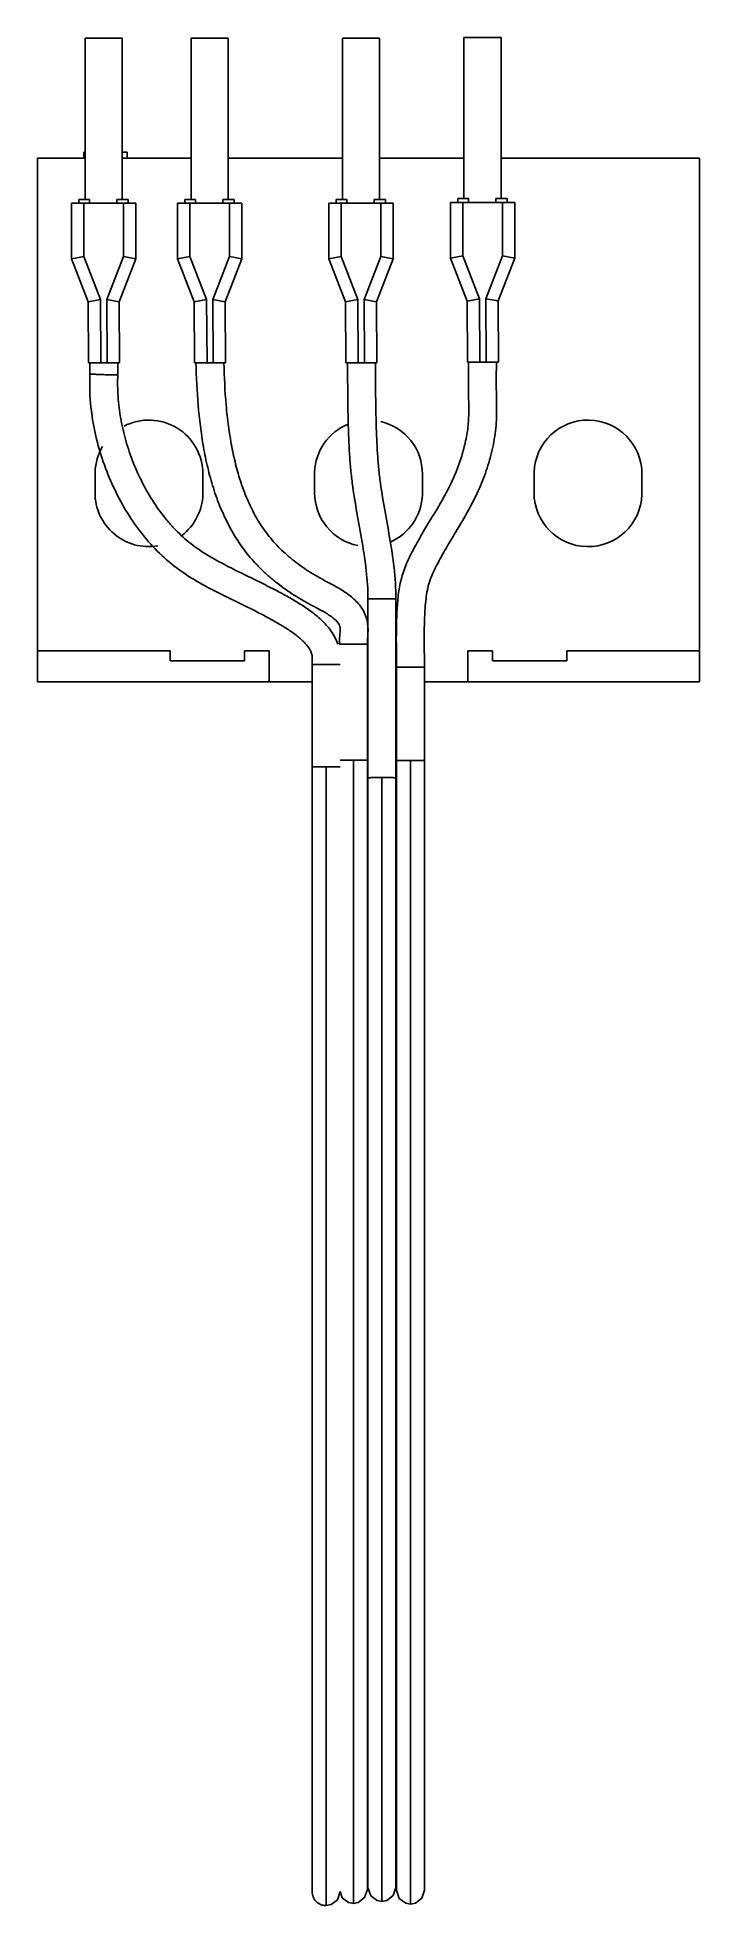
# Model space of a CAD drawing. Header units: millimetres. Extents: x 38 to 91, y 14 to 165.
import ezdxf

# ---------------------------------------------------------------- set-up
doc = ezdxf.new("R2010")
doc.units = ezdxf.units.MM
doc.header["$LTSCALE"] = 11.62257
doc.layers.get('0').update_dxf_attribs({"linetype": 'CONTINUOUS'})

msp = doc.modelspace()

# ---------------------------------------------------------------- linework, layer by layer
at = {"color": 7}
for p, q in [((41.93, 151.82), (41.93, 164.82)), ((41.93, 164.82), (44.93, 164.82)), ((44.93, 151.82), (44.93, 164.82)), ((50.48, 151.82), (50.48, 164.82)), ((50.48, 164.82), (53.48, 164.82)), ((53.48, 151.82), (53.48, 164.82)), ((62.68, 151.82), (62.68, 164.82)), ((62.68, 164.82), (65.68, 164.82)), ((65.68, 151.82), (65.68, 164.82)), ((72.48, 151.88), (72.48, 164.88)), ((72.48, 164.88), (75.48, 164.88)), ((75.48, 151.88), (75.48, 164.88)), ((38.08, 155.13), (38.08, 112.93)), ((41.93, 155.13), (38.08, 155.13)), ((41.83, 155.63), (41.83, 155.13)), ((41.93, 155.63), (41.83, 155.63)), ((45.33, 155.63), (44.93, 155.63)), ((50.48, 155.13), (44.93, 155.13)), ((45.33, 155.13), (45.33, 155.63)), ((62.68, 155.13), (53.48, 155.13)), ((72.48, 155.13), (65.68, 155.13)), ((91.48, 155.13), (75.48, 155.13)), ((91.48, 112.93), (91.48, 155.13)), ((40.83, 147.02), (40.83, 151.52)), ((40.83, 151.52), (46.03, 151.52)), ((41.43, 151.52), (41.43, 151.82)), ((41.43, 151.82), (42.29, 151.82)), ((41.83, 147.21), (41.83, 151.52)), ((42.29, 151.82), (42.29, 151.52)), ((44.5, 151.52), (44.5, 151.82)), ((44.5, 151.82), (45.41, 151.82)), ((45.03, 147.21), (45.03, 151.52)), ((45.41, 151.52), (45.41, 151.82)), ((46.03, 151.52), (46.03, 147.02)), ((49.38, 147.02), (49.38, 151.52)), ((49.38, 151.52), (54.58, 151.52)), ((49.98, 151.52), (49.98, 151.82)), ((49.98, 151.82), (50.84, 151.82)), ((50.38, 147.21), (50.38, 151.52)), ((50.84, 151.82), (50.84, 151.52)), ((53.05, 151.52), (53.05, 151.82)), ((53.05, 151.82), (53.96, 151.82)), ((53.58, 147.21), (53.58, 151.52)), ((53.96, 151.52), (53.96, 151.82)), ((54.58, 151.52), (54.58, 147.02)), ((61.58, 147.02), (61.58, 151.52)), ((61.58, 151.52), (66.78, 151.52)), ((62.18, 151.52), (62.18, 151.82)), ((62.18, 151.82), (63.04, 151.82)), ((62.58, 147.21), (62.58, 151.52)), ((63.04, 151.82), (63.04, 151.52)), ((65.25, 151.52), (65.25, 151.82)), ((65.25, 151.82), (66.16, 151.82)), ((65.78, 147.21), (65.78, 151.52)), ((66.16, 151.52), (66.16, 151.82)), ((66.78, 151.52), (66.78, 147.02)), ((71.38, 147.08), (71.38, 151.58)), ((71.38, 151.58), (76.58, 151.58)), ((71.98, 151.58), (71.98, 151.88)), ((71.98, 151.88), (72.84, 151.88)), ((72.38, 147.27), (72.38, 151.58)), ((72.84, 151.88), (72.84, 151.58)), ((75.05, 151.58), (75.05, 151.88)), ((75.05, 151.88), (75.96, 151.88)), ((75.58, 147.27), (75.58, 151.58)), ((75.96, 151.58), (75.96, 151.88)), ((76.58, 151.58), (76.58, 147.08)), ((41.83, 147.21), (40.83, 147.02)), ((42.18, 143.55), (40.83, 147.02)), ((43.18, 143.74), (41.83, 147.21)), ((45.03, 147.21), (43.68, 143.75)), ((46.03, 147.02), (44.68, 143.56)), ((45.03, 147.21), (46.03, 147.02)), ((50.38, 147.21), (49.38, 147.02)), ((50.73, 143.55), (49.38, 147.02)), ((51.73, 143.74), (50.38, 147.21)), ((53.58, 147.21), (52.23, 143.75)), ((54.58, 147.02), (53.23, 143.56)), ((53.58, 147.21), (54.58, 147.02)), ((62.58, 147.21), (61.58, 147.02)), ((62.93, 143.55), (61.58, 147.02)), ((63.93, 143.74), (62.58, 147.21)), ((65.78, 147.21), (64.43, 143.75)), ((66.78, 147.02), (65.43, 143.56)), ((65.78, 147.21), (66.78, 147.02)), ((72.38, 147.27), (71.38, 147.08)), ((72.73, 143.61), (71.38, 147.08)), ((73.73, 143.8), (72.38, 147.27)), ((75.58, 147.27), (74.23, 143.81)), ((76.58, 147.08), (75.23, 143.63)), ((75.58, 147.27), (76.58, 147.08)), ((43.18, 143.74), (42.18, 143.55)), ((42.21, 138.64), (42.18, 143.55)), ((43.21, 138.64), (43.18, 143.74)), ((43.68, 143.75), (43.71, 138.64)), ((43.68, 143.75), (44.68, 143.56)), ((44.68, 143.56), (44.71, 138.65)), ((51.73, 143.74), (50.73, 143.55)), ((50.76, 138.64), (50.73, 143.55)), ((51.76, 138.64), (51.73, 143.74)), ((52.23, 143.75), (52.26, 138.64)), ((52.23, 143.75), (53.23, 143.56)), ((53.23, 143.56), (53.26, 138.65)), ((63.93, 143.74), (62.93, 143.55)), ((62.96, 138.64), (62.93, 143.55)), ((63.96, 138.64), (63.93, 143.74)), ((64.43, 143.75), (64.46, 138.64)), ((64.43, 143.75), (65.43, 143.56)), ((65.43, 143.56), (65.46, 138.65)), ((73.73, 143.8), (72.73, 143.61)), ((72.76, 138.7), (72.73, 143.61)), ((73.76, 138.7), (73.73, 143.8)), ((74.23, 143.81), (74.26, 138.7)), ((74.23, 143.81), (75.23, 143.63)), ((75.23, 143.63), (75.26, 138.71)), ((42.21, 138.64), (44.71, 138.65)), ((42.32, 137.73), (42.32, 138.64)), ((44.57, 137.67), (44.57, 138.65)), ((50.76, 138.64), (53.26, 138.65)), ((62.96, 138.64), (65.46, 138.65)), ((72.76, 138.7), (75.26, 138.71)), ((42.74, 128.18), (42.74, 129.83)), ((51.43, 129.68), (51.43, 128.03)), ((60.44, 128.18), (60.44, 129.83)), ((69.13, 129.68), (69.13, 128.03)), ((78.14, 128.18), (78.14, 129.83)), ((86.83, 129.68), (86.83, 128.03)), ((64.74, 119.63), (64.74, 15.75)), ((66.99, 119.63), (64.74, 119.63)), ((66.99, 15.75), (66.99, 119.63)), ((64.69, 115.97), (62.44, 115.97)), ((64.69, 15.6), (64.69, 115.97)), ((48.78, 115.43), (38.08, 115.43)), ((48.78, 115.43), (48.78, 114.63)), ((48.78, 114.63), (54.78, 114.63)), ((54.78, 114.63), (54.78, 115.43)), ((54.78, 115.43), (56.78, 115.43)), ((56.78, 115.43), (56.78, 112.93)), ((72.78, 115.43), (72.78, 112.93)), ((72.78, 115.43), (74.78, 115.43)), ((74.78, 115.43), (74.78, 114.63)), ((74.78, 114.63), (80.78, 114.63)), ((80.78, 114.63), (80.78, 115.43)), ((80.78, 115.43), (91.48, 115.43)), ((60.24, 114.33), (60.24, 15.42)), ((62.49, 114.33), (60.24, 114.33)), ((67.04, 114.11), (67.04, 15.54)), ((69.29, 114.11), (67.04, 114.11)), ((69.29, 114.11), (69.29, 15.54)), ((38.08, 112.93), (60.24, 112.93)), ((64.69, 112.93), (64.74, 112.93)), ((66.99, 112.93), (67.04, 112.93)), ((69.29, 112.93), (91.48, 112.93)), ((60.24, 106.08), (62.49, 106.08)), ((61.36, 14.29), (61.36, 106.08)), ((62.49, 106.63), (64.69, 106.63)), ((63.56, 14.47), (63.56, 106.63)), ((67.04, 106.58), (69.29, 106.58)), ((68.16, 14.41), (68.16, 106.58)), ((65.86, 14.63), (65.86, 105.22)), ((66.99, 105.19), (66.99, 105.19)), ((66.78, 15.1), (66.99, 15.75))]:
    msp.add_line(p, q, dxfattribs=at)
for points in [[(60.24, 15.42), (60.24, 15.39), (60.24, 15.36), (60.24, 15.33), (60.25, 15.3), (60.25, 15.26), (60.26, 15.23), (60.26, 15.19), (60.27, 15.15), (60.28, 15.11), (60.29, 15.07), (60.31, 15.03), (60.32, 14.99), (60.34, 14.95), (60.36, 14.9), (60.39, 14.86), (60.41, 14.82), (60.44, 14.77), (60.46, 14.75), (60.49, 14.71), (60.52, 14.67), (60.56, 14.63), (60.6, 14.59), (60.65, 14.55), (60.71, 14.5), (60.77, 14.46), (60.83, 14.43), (60.9, 14.39), (60.97, 14.36), (61.05, 14.34), (61.13, 14.32), (61.21, 14.3), (61.3, 14.29), (61.36, 14.29)], [(61.36, 14.29), (61.77, 14.37), (62.28, 14.76), (62.49, 15.42)], [(62.5, 15.42), (62.66, 14.93), (63.18, 14.54), (63.56, 14.47)], [(63.56, 14.47), (63.96, 14.54), (64.47, 14.94), (64.69, 15.6)], [(64.74, 15.75), (64.96, 15.09), (65.48, 14.7), (65.86, 14.63)], [(65.86, 14.63), (66.27, 14.7), (66.78, 15.1)], [(67.04, 15.54), (67.26, 14.87), (67.78, 14.48), (68.16, 14.41)], [(68.16, 14.41), (68.57, 14.49), (69.08, 14.88), (69.29, 15.54)]]:
    msp.add_lwpolyline(points, dxfattribs=at)
for centre, start, end in [((47.08, 129.68), 0, 117.4834), ((82.48, 129.68), 0, 177.977), ((64.78, 129.68), 112.1818, 177.977), ((64.78, 129.68), 0, 76.801), ((47.08, 129.68), 149.3541, 177.977), ((47.08, 128.18), 180, 279.3384), ((47.08, 128.18), 307.837, 357.977), ((64.78, 128.18), 180, 258.5888), ((64.78, 128.18), 293.6427, 357.977), ((82.48, 128.18), 180, 357.977)]:
    msp.add_arc(centre, 4.35, start, end, dxfattribs=at)
for points, knots in [([(50.87, 138.64), (50.9, 137.5), (51, 135.24), (51.35, 132.42), (51.8, 130.2), (52.25, 128.55), (52.83, 126.95), (53.56, 125.41), (54.44, 123.95), (55.33, 122.84), (56.11, 122.02), (56.74, 121.44), (57.39, 120.9), (58.08, 120.39), (58.78, 119.92), (59.39, 119.55), (59.88, 119.27), (60.26, 119.07), (60.63, 118.87), (61.01, 118.67), (61.38, 118.46), (61.68, 118.27), (61.9, 118.1), (62.07, 117.96), (62.23, 117.82), (62.36, 117.65), (62.44, 117.49), (62.48, 117.36), (62.5, 117.21), (62.5, 117.04), (62.48, 116.82), (62.46, 116.61), (62.45, 116.33), (62.44, 116.11), (62.44, 115.97)], [0, 0, 0, 0, 0.124976, 0.249937, 0.312434, 0.37493, 0.437423, 0.499911, 0.562392, 0.624866, 0.656116, 0.687364, 0.718612, 0.749859, 0.781105, 0.812351, 0.827975, 0.843598, 0.859219, 0.874841, 0.890477, 0.906081, 0.913886, 0.921743, 0.929614, 0.937422, 0.945252, 0.949153, 0.953038, 0.960881, 0.96878, 0.976623, 0.984423, 1, 1, 1, 1]), ([(64.69, 115.97), (64.69, 116.09), (64.7, 116.28), (64.72, 116.55), (64.74, 116.87), (64.75, 117.32), (64.68, 117.9), (64.49, 118.48), (64.18, 118.99), (63.81, 119.42), (63.41, 119.79), (62.98, 120.1), (62.41, 120.47), (61.7, 120.86), (60.88, 121.29), (60.12, 121.74), (59.43, 122.19), (58.59, 122.82), (57.63, 123.65), (56.64, 124.77), (55.81, 125.99), (55.12, 127.33), (54.55, 128.77), (54.1, 130.3), (53.74, 131.9), (53.48, 133.55), (53.23, 135.8), (53.15, 137.51), (53.12, 138.65)], [0, 0, 0, 0, 0.013032, 0.020832, 0.02935, 0.048453, 0.070615, 0.093464, 0.115214, 0.135897, 0.155778, 0.175146, 0.194084, 0.230669, 0.264631, 0.296337, 0.326776, 0.356093, 0.412114, 0.466054, 0.51986, 0.574931, 0.631734, 0.690321, 0.750547, 0.812095, 0.874537, 1, 1, 1, 1]), ([(64.74, 119.63), (64.74, 120.39), (64.63, 121.92), (64.28, 124.21), (63.84, 126.56), (63.51, 128.55), (63.33, 130.18), (63.24, 131.4), (63.18, 132.62), (63.13, 134.23), (63.1, 136.24), (63.1, 137.84), (63.1, 138.64)], [0, 0, 0, 0, 0.118229, 0.239973, 0.36492, 0.49275, 0.557241, 0.621406, 0.685187, 0.748711, 0.874999, 1, 1, 1, 1]), ([(66.99, 119.63), (66.99, 120.47), (66.88, 122.13), (66.5, 124.56), (66.06, 126.91), (65.74, 128.85), (65.57, 130.39), (65.49, 131.55), (65.43, 132.72), (65.38, 134.3), (65.35, 136.27), (65.35, 137.86), (65.35, 138.65)], [0, 0, 0, 0, 0.131279, 0.259875, 0.385578, 0.507553, 0.567883, 0.628681, 0.690022, 0.751721, 0.875747, 1, 1, 1, 1]), ([(72.85, 138.69), (72.84, 138.27), (72.83, 137.64), (72.84, 136.79), (72.85, 136.16), (72.86, 135.52), (72.87, 134.89), (72.86, 134.25), (72.82, 133.62), (72.74, 132.99), (72.58, 132.15), (72.31, 131.13), (71.89, 129.93), (71.37, 128.77), (70.77, 127.65), (70.12, 126.56), (69.57, 125.65), (69.14, 124.93), (68.83, 124.38), (68.52, 123.82), (68.22, 123.26), (67.94, 122.69), (67.7, 122.1), (67.5, 121.5), (67.34, 120.88), (67.22, 120.26), (67.17, 119.84), (67.15, 119.62)], [0, 0, 0, 0, 0.062485, 0.093721, 0.124958, 0.156207, 0.187466, 0.218706, 0.249947, 0.281209, 0.312471, 0.374961, 0.437453, 0.499945, 0.56243, 0.624919, 0.687403, 0.718638, 0.749873, 0.781123, 0.8124, 0.843665, 0.874906, 0.906176, 0.937473, 0.968752, 1, 1, 1, 1]), ([(75.1, 138.71), (75.09, 138.44), (75.09, 137.91), (75.08, 137.12), (75.09, 136.32), (75.11, 135.51), (75.12, 134.67), (75.09, 133.8), (75, 132.93), (74.81, 131.78), (74.44, 130.36), (73.94, 129), (73.46, 127.95), (72.95, 126.95), (72.4, 125.98), (71.83, 125.04), (71.42, 124.35), (71.01, 123.67), (70.63, 122.99), (70.27, 122.32), (69.95, 121.65), (69.73, 121.1), (69.6, 120.66), (69.5, 120.21), (69.41, 119.61), (69.34, 118.86), (69.3, 118.09), (69.28, 117.31), (69.27, 116.53), (69.28, 115.46), (69.29, 114.65), (69.29, 114.11)], [0, 0, 0, 0, 0.03094, 0.061631, 0.092237, 0.123491, 0.155979, 0.189649, 0.223759, 0.257738, 0.325411, 0.392672, 0.426063, 0.459079, 0.523671, 0.555208, 0.586282, 0.616898, 0.647071, 0.676852, 0.705632, 0.73268, 0.745694, 0.758884, 0.786605, 0.815809, 0.845752, 0.875949, 0.90642, 0.937244, 1, 1, 1, 1]), ([(60.24, 114.33), (60.24, 114.42), (60.24, 114.58), (60.25, 114.78), (60.25, 114.94), (60.22, 115.11), (60.16, 115.32), (60.03, 115.58), (59.84, 115.85), (59.49, 116.25), (58.93, 116.73), (58.13, 117.27), (57.26, 117.78), (56.37, 118.27), (55.19, 118.88), (53.73, 119.58), (51.98, 120.44), (50.27, 121.41), (48.65, 122.58), (47.18, 124.01), (45.88, 125.65), (44.77, 127.46), (43.84, 129.4), (43.11, 131.43), (42.43, 134.19), (42.25, 136.33), (42.32, 137.73)], [0, 0, 0, 0, 0.008909, 0.015211, 0.019351, 0.023309, 0.031427, 0.040487, 0.05088, 0.062705, 0.090116, 0.121151, 0.153669, 0.185799, 0.217335, 0.279262, 0.340455, 0.401867, 0.464759, 0.529546, 0.595613, 0.662818, 0.730762, 0.798967, 0.866912, 1, 1, 1, 1]), ([(42.32, 137.73), (42.32, 137.73), (42.33, 137.73), (42.33, 137.73), (42.34, 137.73), (42.34, 137.73), (42.36, 137.73), (42.38, 137.73), (42.41, 137.73), (42.46, 137.73), (42.51, 137.72), (42.58, 137.72), (42.68, 137.72), (42.83, 137.72), (42.99, 137.71), (43.12, 137.71), (43.27, 137.71), (43.37, 137.71), (43.45, 137.7)], [0, 0, 0, 0, 0.001212, 0.004836, 0.010852, 0.019242, 0.029987, 0.043068, 0.076136, 0.1181, 0.168539, 0.227019, 0.292954, 0.444373, 0.617122, 0.709725, 0.805367, 1, 1, 1, 1]), ([(43.45, 137.7), (43.52, 137.69), (43.63, 137.69), (43.77, 137.69), (43.91, 137.69), (44.06, 137.69), (44.21, 137.68), (44.31, 137.68), (44.38, 137.68), (44.44, 137.68), (44.48, 137.67), (44.52, 137.67), (44.54, 137.67), (44.55, 137.67), (44.56, 137.67), (44.57, 137.67), (44.57, 137.67), (44.57, 137.67), (44.57, 137.67)], [0, 0, 0, 0, 0.194633, 0.29027, 0.382871, 0.555619, 0.707039, 0.772974, 0.831454, 0.881893, 0.923859, 0.956928, 0.97001, 0.980756, 0.989147, 0.995164, 0.998788, 1, 1, 1, 1]), ([(62.31, 115.97), (62.24, 116.16), (62.08, 116.54), (61.76, 117.05), (61.39, 117.51), (60.84, 118.07), (60.1, 118.67), (59.31, 119.18), (58.68, 119.56), (58.07, 119.91), (57.03, 120.47), (55.58, 121.19), (53.92, 121.99), (52.61, 122.67), (51.63, 123.24), (50.95, 123.7), (50.29, 124.19), (49.67, 124.73), (49.08, 125.32), (48.32, 126.18), (47.44, 127.38), (46.54, 128.94), (45.78, 130.61), (45.19, 132.36), (44.78, 134.14), (44.56, 135.91), (44.54, 137.09), (44.57, 137.67)], [0, 0, 0, 0, 0.020681, 0.040812, 0.060548, 0.080028, 0.118509, 0.156065, 0.174296, 0.192109, 0.226701, 0.292483, 0.354087, 0.412068, 0.439969, 0.467337, 0.494489, 0.521889, 0.549837, 0.578437, 0.637244, 0.69773, 0.759215, 0.820932, 0.882109, 0.942012, 1, 1, 1, 1]), ([(67.15, 119.62), (67.13, 119.4), (67.09, 118.94), (67.06, 118.25), (67.04, 117.56), (67.02, 116.64), (67.03, 115.49), (67.04, 114.57), (67.04, 114.11)], [0, 0, 0, 0, 0.125053, 0.250088, 0.375072, 0.500047, 0.750028, 1, 1, 1, 1]), ([(64.74, 105.19), (64.74, 105.19), (64.74, 105.19), (64.75, 105.19), (64.75, 105.19), (64.77, 105.2), (64.79, 105.2), (64.83, 105.2), (64.88, 105.2), (64.93, 105.21), (65, 105.21), (65.1, 105.21), (65.25, 105.21), (65.44, 105.21), (65.65, 105.22), (65.79, 105.22), (65.86, 105.22)], [0, 0, 0, 0, 0.001668, 0.005459, 0.011569, 0.020018, 0.043907, 0.076998, 0.118957, 0.169364, 0.227785, 0.293649, 0.444987, 0.617661, 0.805272, 1, 1, 1, 1]), ([(65.86, 105.22), (65.94, 105.22), (66.08, 105.22), (66.29, 105.21), (66.48, 105.21), (66.63, 105.21), (66.73, 105.21), (66.8, 105.21), (66.85, 105.2), (66.9, 105.2), (66.94, 105.2), (66.96, 105.2), (66.98, 105.19), (66.98, 105.19), (66.99, 105.19), (66.99, 105.19), (66.99, 105.19)], [0, 0, 0, 0, 0.194874, 0.382616, 0.555386, 0.706772, 0.772638, 0.831046, 0.881422, 0.923334, 0.956362, 0.98017, 0.988574, 0.994635, 0.998374, 1, 1, 1, 1])]:
    msp.add_open_spline(points, degree=3, knots=knots, dxfattribs=at)

doc.saveas('drawing.dxf')
